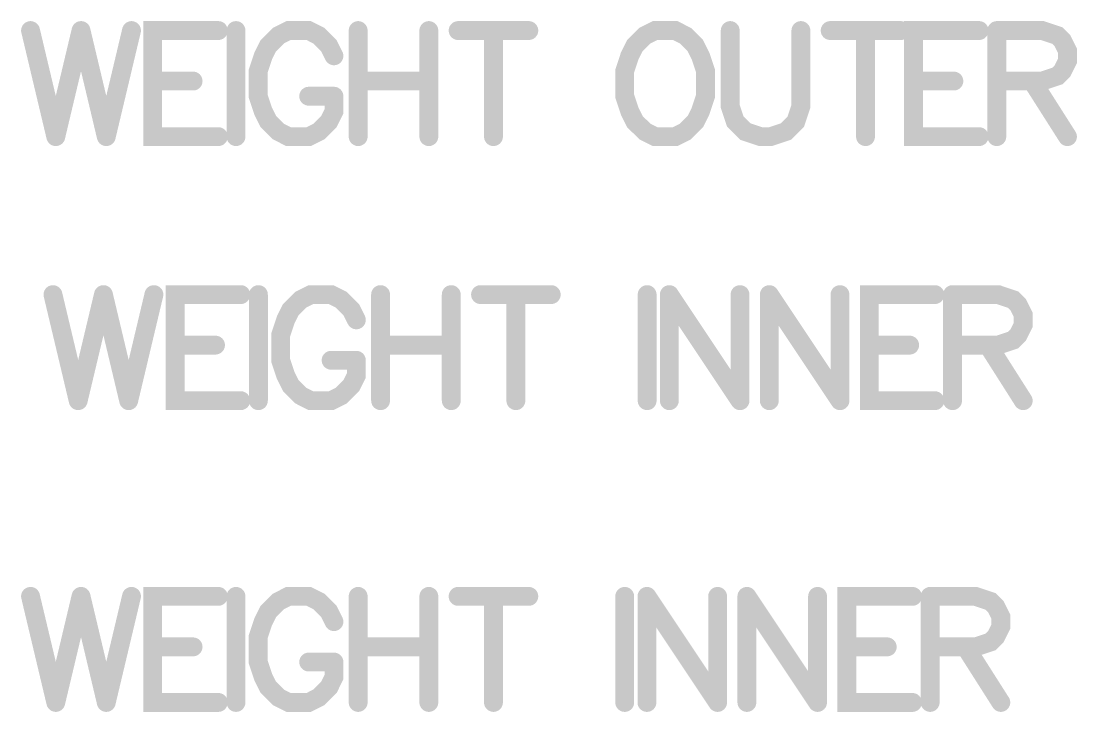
# Model space of a CAD drawing. Extents: x -9.8 to 23.3, y -7.1 to 14.3.
# Drawn here: x -5.513 to -4.953, y 6.885 to 7.251 of the extents above; entities that cross this region are included whole.
import ezdxf

# ---------------------------------------------------------------- set-up
doc = ezdxf.new("R2010")
doc.units = 0
doc.layers.add('2D_LINE_00', color=1, linetype='CONTINUOUS')

# ---------------------------------------------------------------- blocks, each defined once
blk = doc.blocks.new('SMOOTH_0$01')
at = {"const_width": 0.005}
blk.add_lwpolyline([(-0.0025, 0, 1), (0.0025, 0, 1)], format="xyb", close=True, dxfattribs=at)
blk = doc.blocks.new('DRAWING_1911')
at = {"layer": '2D_LINE_00', "const_width": 0.01}
blk.add_lwpolyline([(0, 0), (0.01339, -0.05624)], dxfattribs=at)
at = {"layer": '2D_LINE_00'}
for p in [(0, 0), (0.01339, -0.05624)]:
    blk.add_blockref('SMOOTH_0$01', p, dxfattribs=at)
blk = doc.blocks.new('DRAWING_1912')
at = {"layer": '2D_LINE_00', "const_width": 0.01}
blk.add_lwpolyline([(0, 0), (-0.01339, -0.05624)], dxfattribs=at)
at = {"layer": '2D_LINE_00'}
for p in [(0, 0), (-0.01339, -0.05624)]:
    blk.add_blockref('SMOOTH_0$01', p, dxfattribs=at)
blk = doc.blocks.new('DRAWING_1913')
at = {"layer": '2D_LINE_00', "const_width": 0.01}
blk.add_lwpolyline([(0, 0), (0.01339, -0.05624)], dxfattribs=at)
at = {"layer": '2D_LINE_00'}
for p in [(0, 0), (0.01339, -0.05624)]:
    blk.add_blockref('SMOOTH_0$01', p, dxfattribs=at)
blk = doc.blocks.new('DRAWING_1914')
at = {"layer": '2D_LINE_00', "const_width": 0.01}
blk.add_lwpolyline([(0, 0), (-0.01339, -0.05624)], dxfattribs=at)
at = {"layer": '2D_LINE_00'}
for p in [(0, 0), (-0.01339, -0.05624)]:
    blk.add_blockref('SMOOTH_0$01', p, dxfattribs=at)
blk = doc.blocks.new('DRAWING_1915')
at = {"layer": '2D_LINE_00', "const_width": 0.01}
blk.add_lwpolyline([(0, 0), (-0.03482, 0), (-0.03482, -0.05624), (0, -0.05624)], dxfattribs=at)
at = {"layer": '2D_LINE_00'}
for p in [(-0.03482, 0), (0, 0), (-0.03482, -0.05624), (0, -0.05624)]:
    blk.add_blockref('SMOOTH_0$01', p, dxfattribs=at)
blk = doc.blocks.new('DRAWING_1916')
at = {"layer": '2D_LINE_00', "const_width": 0.01}
blk.add_lwpolyline([(0, 0), (0.02143, 0)], dxfattribs=at)
at = {"layer": '2D_LINE_00'}
for p in [(0, 0), (0.02143, 0)]:
    blk.add_blockref('SMOOTH_0$01', p, dxfattribs=at)
blk = doc.blocks.new('DRAWING_1917')
at = {"layer": '2D_LINE_00', "const_width": 0.01}
blk.add_lwpolyline([(0, 0), (0, -0.05624)], dxfattribs=at)
at = {"layer": '2D_LINE_00'}
for p in [(0, 0), (0, -0.05624)]:
    blk.add_blockref('SMOOTH_0$01', p, dxfattribs=at)
blk = doc.blocks.new('DRAWING_1918')
at = {"layer": '2D_LINE_00', "const_width": 0.01}
blk.add_lwpolyline([(0, 0), (-0.00268, 0.00535), (-0.00804, 0.01071), (-0.01339, 0.01339), (-0.02411, 0.01339), (-0.02946, 0.01071), (-0.03482, 0.00535), (-0.0375, 0), (-0.04017, -0.00804), (-0.04017, -0.02143), (-0.0375, -0.02946), (-0.03482, -0.03482), (-0.02946, -0.04017), (-0.02411, -0.04285), (-0.01339, -0.04285), (-0.00804, -0.04017), (-0.00268, -0.03482), (0, -0.02946), (0, -0.02143)], dxfattribs=at)
at = {"layer": '2D_LINE_00'}
for p in [(-0.02411, 0.01339), (-0.01339, 0.01339), (-0.02946, 0.01071), (-0.00804, 0.01071), (-0.03482, 0.00535), (-0.00268, 0.00535), (-0.0375, 0), (0, 0), (-0.04017, -0.00804), (-0.04017, -0.02143), (0, -0.02143), (-0.0375, -0.02946), (0, -0.02946), (-0.03482, -0.03482), (-0.00268, -0.03482), (-0.02946, -0.04017), (-0.02411, -0.04285), (-0.01339, -0.04285), (-0.00804, -0.04017)]:
    blk.add_blockref('SMOOTH_0$01', p, dxfattribs=at)
blk = doc.blocks.new('DRAWING_1919')
at = {"layer": '2D_LINE_00', "const_width": 0.01}
blk.add_lwpolyline([(0, 0), (0.01339, 0)], dxfattribs=at)
at = {"layer": '2D_LINE_00'}
for p in [(0, 0), (0.01339, 0)]:
    blk.add_blockref('SMOOTH_0$01', p, dxfattribs=at)
blk = doc.blocks.new('DRAWING_1920')
at = {"layer": '2D_LINE_00', "const_width": 0.01}
blk.add_lwpolyline([(0, 0), (0, -0.05624)], dxfattribs=at)
at = {"layer": '2D_LINE_00'}
for p in [(0, 0), (0, -0.05624)]:
    blk.add_blockref('SMOOTH_0$01', p, dxfattribs=at)
blk = doc.blocks.new('DRAWING_1921')
at = {"layer": '2D_LINE_00', "const_width": 0.01}
blk.add_lwpolyline([(0, 0), (0, -0.05624)], dxfattribs=at)
at = {"layer": '2D_LINE_00'}
for p in [(0, 0), (0, -0.05624)]:
    blk.add_blockref('SMOOTH_0$01', p, dxfattribs=at)
blk = doc.blocks.new('DRAWING_1922')
at = {"layer": '2D_LINE_00', "const_width": 0.01}
blk.add_lwpolyline([(0, 0), (0.03749, 0)], dxfattribs=at)
at = {"layer": '2D_LINE_00'}
for p in [(0, 0), (0.03749, 0)]:
    blk.add_blockref('SMOOTH_0$01', p, dxfattribs=at)
blk = doc.blocks.new('DRAWING_1923')
at = {"layer": '2D_LINE_00', "const_width": 0.01}
blk.add_lwpolyline([(0, 0), (0, -0.05624)], dxfattribs=at)
at = {"layer": '2D_LINE_00'}
for p in [(0, 0), (0, -0.05624)]:
    blk.add_blockref('SMOOTH_0$01', p, dxfattribs=at)
blk = doc.blocks.new('DRAWING_1924')
at = {"layer": '2D_LINE_00', "const_width": 0.01}
blk.add_lwpolyline([(0, 0), (0.0375, 0)], dxfattribs=at)
at = {"layer": '2D_LINE_00'}
for p in [(0, 0), (0.0375, 0)]:
    blk.add_blockref('SMOOTH_0$01', p, dxfattribs=at)
blk = doc.blocks.new('DRAWING_1925')
at = {"layer": '2D_LINE_00', "const_width": 0.01}
blk.add_lwpolyline([(0, 0), (0, -0.05624)], dxfattribs=at)
at = {"layer": '2D_LINE_00'}
for p in [(0, 0), (0, -0.05624)]:
    blk.add_blockref('SMOOTH_0$01', p, dxfattribs=at)
blk = doc.blocks.new('DRAWING_1926')
at = {"layer": '2D_LINE_00', "const_width": 0.01}
blk.add_lwpolyline([(0, 0), (0, -0.05624)], dxfattribs=at)
at = {"layer": '2D_LINE_00'}
for p in [(0, 0), (0, -0.05624)]:
    blk.add_blockref('SMOOTH_0$01', p, dxfattribs=at)
blk = doc.blocks.new('DRAWING_1927')
at = {"layer": '2D_LINE_00', "const_width": 0.01}
blk.add_lwpolyline([(0, 0), (0.03749, -0.05624)], dxfattribs=at)
at = {"layer": '2D_LINE_00'}
for p in [(0, 0), (0.03749, -0.05624)]:
    blk.add_blockref('SMOOTH_0$01', p, dxfattribs=at)
blk = doc.blocks.new('DRAWING_1928')
at = {"layer": '2D_LINE_00', "const_width": 0.01}
blk.add_lwpolyline([(0, 0), (0, -0.05624)], dxfattribs=at)
at = {"layer": '2D_LINE_00'}
for p in [(0, 0), (0, -0.05624)]:
    blk.add_blockref('SMOOTH_0$01', p, dxfattribs=at)
blk = doc.blocks.new('DRAWING_1929')
at = {"layer": '2D_LINE_00', "const_width": 0.01}
blk.add_lwpolyline([(0, 0), (0, -0.05624)], dxfattribs=at)
at = {"layer": '2D_LINE_00'}
for p in [(0, 0), (0, -0.05624)]:
    blk.add_blockref('SMOOTH_0$01', p, dxfattribs=at)
blk = doc.blocks.new('DRAWING_1930')
at = {"layer": '2D_LINE_00', "const_width": 0.01}
blk.add_lwpolyline([(0, 0), (0.03749, -0.05624)], dxfattribs=at)
at = {"layer": '2D_LINE_00'}
for p in [(0, 0), (0.03749, -0.05624)]:
    blk.add_blockref('SMOOTH_0$01', p, dxfattribs=at)
blk = doc.blocks.new('DRAWING_1931')
at = {"layer": '2D_LINE_00', "const_width": 0.01}
blk.add_lwpolyline([(0, 0), (0, -0.05624)], dxfattribs=at)
at = {"layer": '2D_LINE_00'}
for p in [(0, 0), (0, -0.05624)]:
    blk.add_blockref('SMOOTH_0$01', p, dxfattribs=at)
blk = doc.blocks.new('DRAWING_1932')
at = {"layer": '2D_LINE_00', "const_width": 0.01}
blk.add_lwpolyline([(0, 0), (-0.03481, 0), (-0.03481, -0.05624), (0, -0.05624)], dxfattribs=at)
at = {"layer": '2D_LINE_00'}
for p in [(-0.03481, 0), (0, 0), (-0.03481, -0.05624), (0, -0.05624)]:
    blk.add_blockref('SMOOTH_0$01', p, dxfattribs=at)
blk = doc.blocks.new('DRAWING_1933')
at = {"layer": '2D_LINE_00', "const_width": 0.01}
blk.add_lwpolyline([(0, 0), (0.02142, 0)], dxfattribs=at)
at = {"layer": '2D_LINE_00'}
for p in [(0, 0), (0.02142, 0)]:
    blk.add_blockref('SMOOTH_0$01', p, dxfattribs=at)
blk = doc.blocks.new('DRAWING_1934')
at = {"layer": '2D_LINE_00', "const_width": 0.01}
blk.add_lwpolyline([(0, 0), (0, -0.05624)], dxfattribs=at)
at = {"layer": '2D_LINE_00'}
for p in [(0, 0), (0, -0.05624)]:
    blk.add_blockref('SMOOTH_0$01', p, dxfattribs=at)
blk = doc.blocks.new('DRAWING_1935')
at = {"layer": '2D_LINE_00', "const_width": 0.01}
blk.add_lwpolyline([(0, 0), (0.0241, 0), (0.03213, -0.00268), (0.03481, -0.00536), (0.03749, -0.01071), (0.03749, -0.01607), (0.03481, -0.02143), (0.03213, -0.0241), (0.0241, -0.02678), (0, -0.02678)], dxfattribs=at)
at = {"layer": '2D_LINE_00'}
for p in [(0, 0), (0.0241, 0), (0.03213, -0.00268), (0.03481, -0.00536), (0.03749, -0.01071), (0.03749, -0.01607), (0.03481, -0.02143), (0, -0.02678), (0.0241, -0.02678), (0.03213, -0.0241)]:
    blk.add_blockref('SMOOTH_0$01', p, dxfattribs=at)
blk = doc.blocks.new('DRAWING_1936')
at = {"layer": '2D_LINE_00', "const_width": 0.01}
blk.add_lwpolyline([(0, 0), (0.01875, -0.02946)], dxfattribs=at)
at = {"layer": '2D_LINE_00'}
for p in [(0, 0), (0.01875, -0.02946)]:
    blk.add_blockref('SMOOTH_0$01', p, dxfattribs=at)
blk = doc.blocks.new('DRAWING_1979')
at = {"layer": '2D_LINE_00', "const_width": 0.01}
blk.add_lwpolyline([(0, 0), (0.01339, -0.05624)], dxfattribs=at)
at = {"layer": '2D_LINE_00'}
for p in [(0, 0), (0.01339, -0.05624)]:
    blk.add_blockref('SMOOTH_0$01', p, dxfattribs=at)
blk = doc.blocks.new('DRAWING_1980')
at = {"layer": '2D_LINE_00', "const_width": 0.01}
blk.add_lwpolyline([(0, 0), (-0.01339, -0.05624)], dxfattribs=at)
at = {"layer": '2D_LINE_00'}
for p in [(0, 0), (-0.01339, -0.05624)]:
    blk.add_blockref('SMOOTH_0$01', p, dxfattribs=at)
blk = doc.blocks.new('DRAWING_1981')
at = {"layer": '2D_LINE_00', "const_width": 0.01}
blk.add_lwpolyline([(0, 0), (0.01339, -0.05624)], dxfattribs=at)
at = {"layer": '2D_LINE_00'}
for p in [(0, 0), (0.01339, -0.05624)]:
    blk.add_blockref('SMOOTH_0$01', p, dxfattribs=at)
blk = doc.blocks.new('DRAWING_1982')
at = {"layer": '2D_LINE_00', "const_width": 0.01}
blk.add_lwpolyline([(0, 0), (-0.01339, -0.05624)], dxfattribs=at)
at = {"layer": '2D_LINE_00'}
for p in [(0, 0), (-0.01339, -0.05624)]:
    blk.add_blockref('SMOOTH_0$01', p, dxfattribs=at)
blk = doc.blocks.new('DRAWING_1983')
at = {"layer": '2D_LINE_00', "const_width": 0.01}
blk.add_lwpolyline([(0, 0), (-0.03481, 0), (-0.03481, -0.05624), (0, -0.05624)], dxfattribs=at)
at = {"layer": '2D_LINE_00'}
for p in [(-0.03481, 0), (0, 0), (-0.03481, -0.05624), (0, -0.05624)]:
    blk.add_blockref('SMOOTH_0$01', p, dxfattribs=at)
blk = doc.blocks.new('DRAWING_1984')
at = {"layer": '2D_LINE_00', "const_width": 0.01}
blk.add_lwpolyline([(0, 0), (0.02142, 0)], dxfattribs=at)
at = {"layer": '2D_LINE_00'}
for p in [(0, 0), (0.02142, 0)]:
    blk.add_blockref('SMOOTH_0$01', p, dxfattribs=at)
blk = doc.blocks.new('DRAWING_1985')
at = {"layer": '2D_LINE_00', "const_width": 0.01}
blk.add_lwpolyline([(0, 0), (0, -0.05624)], dxfattribs=at)
at = {"layer": '2D_LINE_00'}
for p in [(0, 0), (0, -0.05624)]:
    blk.add_blockref('SMOOTH_0$01', p, dxfattribs=at)
blk = doc.blocks.new('DRAWING_1986')
at = {"layer": '2D_LINE_00', "const_width": 0.01}
blk.add_lwpolyline([(0, 0), (-0.00268, 0.00535), (-0.00804, 0.01071), (-0.01339, 0.01339), (-0.02411, 0.01339), (-0.02946, 0.01071), (-0.03482, 0.00535), (-0.0375, 0), (-0.04017, -0.00804), (-0.04017, -0.02143), (-0.0375, -0.02946), (-0.03482, -0.03482), (-0.02946, -0.04017), (-0.02411, -0.04285), (-0.01339, -0.04285), (-0.00804, -0.04017), (-0.00268, -0.03482), (0, -0.02946), (0, -0.02143)], dxfattribs=at)
at = {"layer": '2D_LINE_00'}
for p in [(-0.02411, 0.01339), (-0.01339, 0.01339), (-0.02946, 0.01071), (-0.00804, 0.01071), (-0.03482, 0.00535), (-0.00268, 0.00535), (-0.0375, 0), (0, 0), (-0.04017, -0.00804), (-0.04017, -0.02143), (0, -0.02143), (-0.0375, -0.02946), (0, -0.02946), (-0.03482, -0.03482), (-0.00268, -0.03482), (-0.02946, -0.04017), (-0.02411, -0.04285), (-0.01339, -0.04285), (-0.00804, -0.04017)]:
    blk.add_blockref('SMOOTH_0$01', p, dxfattribs=at)
blk = doc.blocks.new('DRAWING_1987')
at = {"layer": '2D_LINE_00', "const_width": 0.01}
blk.add_lwpolyline([(0, 0), (0.01339, 0)], dxfattribs=at)
at = {"layer": '2D_LINE_00'}
for p in [(0, 0), (0.01339, 0)]:
    blk.add_blockref('SMOOTH_0$01', p, dxfattribs=at)
blk = doc.blocks.new('DRAWING_1988')
at = {"layer": '2D_LINE_00', "const_width": 0.01}
blk.add_lwpolyline([(0, 0), (0, -0.05624)], dxfattribs=at)
at = {"layer": '2D_LINE_00'}
for p in [(0, 0), (0, -0.05624)]:
    blk.add_blockref('SMOOTH_0$01', p, dxfattribs=at)
blk = doc.blocks.new('DRAWING_1989')
at = {"layer": '2D_LINE_00', "const_width": 0.01}
blk.add_lwpolyline([(0, 0), (0, -0.05624)], dxfattribs=at)
at = {"layer": '2D_LINE_00'}
for p in [(0, 0), (0, -0.05624)]:
    blk.add_blockref('SMOOTH_0$01', p, dxfattribs=at)
blk = doc.blocks.new('DRAWING_1990')
at = {"layer": '2D_LINE_00', "const_width": 0.01}
blk.add_lwpolyline([(0, 0), (0.03749, 0)], dxfattribs=at)
at = {"layer": '2D_LINE_00'}
for p in [(0, 0), (0.03749, 0)]:
    blk.add_blockref('SMOOTH_0$01', p, dxfattribs=at)
blk = doc.blocks.new('DRAWING_1991')
at = {"layer": '2D_LINE_00', "const_width": 0.01}
blk.add_lwpolyline([(0, 0), (0, -0.05624)], dxfattribs=at)
at = {"layer": '2D_LINE_00'}
for p in [(0, 0), (0, -0.05624)]:
    blk.add_blockref('SMOOTH_0$01', p, dxfattribs=at)
blk = doc.blocks.new('DRAWING_1992')
at = {"layer": '2D_LINE_00', "const_width": 0.01}
blk.add_lwpolyline([(0, 0), (0.03749, 0)], dxfattribs=at)
at = {"layer": '2D_LINE_00'}
for p in [(0, 0), (0.03749, 0)]:
    blk.add_blockref('SMOOTH_0$01', p, dxfattribs=at)
blk = doc.blocks.new('DRAWING_1993')
at = {"layer": '2D_LINE_00', "const_width": 0.01}
blk.add_lwpolyline([(0, 0), (0, -0.05624)], dxfattribs=at)
at = {"layer": '2D_LINE_00'}
for p in [(0, 0), (0, -0.05624)]:
    blk.add_blockref('SMOOTH_0$01', p, dxfattribs=at)
blk = doc.blocks.new('DRAWING_1994')
at = {"layer": '2D_LINE_00', "const_width": 0.01}
blk.add_lwpolyline([(0, 0), (0, -0.05624)], dxfattribs=at)
at = {"layer": '2D_LINE_00'}
for p in [(0, 0), (0, -0.05624)]:
    blk.add_blockref('SMOOTH_0$01', p, dxfattribs=at)
blk = doc.blocks.new('DRAWING_1995')
at = {"layer": '2D_LINE_00', "const_width": 0.01}
blk.add_lwpolyline([(0, 0), (0.03749, -0.05624)], dxfattribs=at)
at = {"layer": '2D_LINE_00'}
for p in [(0, 0), (0.03749, -0.05624)]:
    blk.add_blockref('SMOOTH_0$01', p, dxfattribs=at)
blk = doc.blocks.new('DRAWING_1996')
at = {"layer": '2D_LINE_00', "const_width": 0.01}
blk.add_lwpolyline([(0, 0), (0, -0.05624)], dxfattribs=at)
at = {"layer": '2D_LINE_00'}
for p in [(0, 0), (0, -0.05624)]:
    blk.add_blockref('SMOOTH_0$01', p, dxfattribs=at)
blk = doc.blocks.new('DRAWING_1997')
at = {"layer": '2D_LINE_00', "const_width": 0.01}
blk.add_lwpolyline([(0, 0), (0, -0.05624)], dxfattribs=at)
at = {"layer": '2D_LINE_00'}
for p in [(0, 0), (0, -0.05624)]:
    blk.add_blockref('SMOOTH_0$01', p, dxfattribs=at)
blk = doc.blocks.new('DRAWING_1998')
at = {"layer": '2D_LINE_00', "const_width": 0.01}
blk.add_lwpolyline([(0, 0), (0.03749, -0.05624)], dxfattribs=at)
at = {"layer": '2D_LINE_00'}
for p in [(0, 0), (0.03749, -0.05624)]:
    blk.add_blockref('SMOOTH_0$01', p, dxfattribs=at)
blk = doc.blocks.new('DRAWING_1999')
at = {"layer": '2D_LINE_00', "const_width": 0.01}
blk.add_lwpolyline([(0, 0), (0, -0.05624)], dxfattribs=at)
at = {"layer": '2D_LINE_00'}
for p in [(0, 0), (0, -0.05624)]:
    blk.add_blockref('SMOOTH_0$01', p, dxfattribs=at)
blk = doc.blocks.new('DRAWING_2000')
at = {"layer": '2D_LINE_00', "const_width": 0.01}
blk.add_lwpolyline([(0, 0), (-0.03482, 0), (-0.03482, -0.05624), (0, -0.05624)], dxfattribs=at)
at = {"layer": '2D_LINE_00'}
for p in [(-0.03482, 0), (0, 0), (-0.03482, -0.05624), (0, -0.05624)]:
    blk.add_blockref('SMOOTH_0$01', p, dxfattribs=at)
blk = doc.blocks.new('DRAWING_2001')
at = {"layer": '2D_LINE_00', "const_width": 0.01}
blk.add_lwpolyline([(0, 0), (0.02143, 0)], dxfattribs=at)
at = {"layer": '2D_LINE_00'}
for p in [(0, 0), (0.02143, 0)]:
    blk.add_blockref('SMOOTH_0$01', p, dxfattribs=at)
blk = doc.blocks.new('DRAWING_2002')
at = {"layer": '2D_LINE_00', "const_width": 0.01}
blk.add_lwpolyline([(0, 0), (0, -0.05624)], dxfattribs=at)
at = {"layer": '2D_LINE_00'}
for p in [(0, 0), (0, -0.05624)]:
    blk.add_blockref('SMOOTH_0$01', p, dxfattribs=at)
blk = doc.blocks.new('DRAWING_2003')
at = {"layer": '2D_LINE_00', "const_width": 0.01}
blk.add_lwpolyline([(0, 0), (0.0241, 0), (0.03213, -0.00268), (0.03481, -0.00536), (0.03749, -0.01071), (0.03749, -0.01607), (0.03481, -0.02143), (0.03213, -0.0241), (0.0241, -0.02678), (0, -0.02678)], dxfattribs=at)
at = {"layer": '2D_LINE_00'}
for p in [(0, 0), (0.0241, 0), (0.03213, -0.00268), (0.03481, -0.00536), (0.03749, -0.01071), (0.03749, -0.01607), (0.03481, -0.02143), (0, -0.02678), (0.0241, -0.02678), (0.03213, -0.0241)]:
    blk.add_blockref('SMOOTH_0$01', p, dxfattribs=at)
blk = doc.blocks.new('DRAWING_2004')
at = {"layer": '2D_LINE_00', "const_width": 0.01}
blk.add_lwpolyline([(0, 0), (0.01874, -0.02946)], dxfattribs=at)
at = {"layer": '2D_LINE_00'}
for p in [(0, 0), (0.01874, -0.02946)]:
    blk.add_blockref('SMOOTH_0$01', p, dxfattribs=at)
blk = doc.blocks.new('DRAWING_2050')
at = {"layer": '2D_LINE_00', "const_width": 0.01}
blk.add_lwpolyline([(0, 0), (0.01339, -0.05624)], dxfattribs=at)
at = {"layer": '2D_LINE_00'}
for p in [(0, 0), (0.01339, -0.05624)]:
    blk.add_blockref('SMOOTH_0$01', p, dxfattribs=at)
blk = doc.blocks.new('DRAWING_2051')
at = {"layer": '2D_LINE_00', "const_width": 0.01}
blk.add_lwpolyline([(0, 0), (-0.01339, -0.05624)], dxfattribs=at)
at = {"layer": '2D_LINE_00'}
for p in [(0, 0), (-0.01339, -0.05624)]:
    blk.add_blockref('SMOOTH_0$01', p, dxfattribs=at)
blk = doc.blocks.new('DRAWING_2052')
at = {"layer": '2D_LINE_00', "const_width": 0.01}
blk.add_lwpolyline([(0, 0), (0.01339, -0.05624)], dxfattribs=at)
at = {"layer": '2D_LINE_00'}
for p in [(0, 0), (0.01339, -0.05624)]:
    blk.add_blockref('SMOOTH_0$01', p, dxfattribs=at)
blk = doc.blocks.new('DRAWING_2053')
at = {"layer": '2D_LINE_00', "const_width": 0.01}
blk.add_lwpolyline([(0, 0), (-0.01339, -0.05624)], dxfattribs=at)
at = {"layer": '2D_LINE_00'}
for p in [(0, 0), (-0.01339, -0.05624)]:
    blk.add_blockref('SMOOTH_0$01', p, dxfattribs=at)
blk = doc.blocks.new('DRAWING_2054')
at = {"layer": '2D_LINE_00', "const_width": 0.01}
blk.add_lwpolyline([(0, 0), (-0.03482, 0), (-0.03482, -0.05624), (0, -0.05624)], dxfattribs=at)
at = {"layer": '2D_LINE_00'}
for p in [(-0.03482, 0), (0, 0), (-0.03482, -0.05624), (0, -0.05624)]:
    blk.add_blockref('SMOOTH_0$01', p, dxfattribs=at)
blk = doc.blocks.new('DRAWING_2055')
at = {"layer": '2D_LINE_00', "const_width": 0.01}
blk.add_lwpolyline([(0, 0), (0.02143, 0)], dxfattribs=at)
at = {"layer": '2D_LINE_00'}
for p in [(0, 0), (0.02143, 0)]:
    blk.add_blockref('SMOOTH_0$01', p, dxfattribs=at)
blk = doc.blocks.new('DRAWING_2056')
at = {"layer": '2D_LINE_00', "const_width": 0.01}
blk.add_lwpolyline([(0, 0), (0, -0.05624)], dxfattribs=at)
at = {"layer": '2D_LINE_00'}
for p in [(0, 0), (0, -0.05624)]:
    blk.add_blockref('SMOOTH_0$01', p, dxfattribs=at)
blk = doc.blocks.new('DRAWING_2057')
at = {"layer": '2D_LINE_00', "const_width": 0.01}
blk.add_lwpolyline([(0, 0), (-0.00268, 0.00535), (-0.00804, 0.01071), (-0.01339, 0.01339), (-0.02411, 0.01339), (-0.02946, 0.01071), (-0.03482, 0.00535), (-0.0375, 0), (-0.04017, -0.00804), (-0.04017, -0.02143), (-0.0375, -0.02946), (-0.03482, -0.03482), (-0.02946, -0.04017), (-0.02411, -0.04285), (-0.01339, -0.04285), (-0.00804, -0.04017), (-0.00268, -0.03482), (0, -0.02946), (0, -0.02143)], dxfattribs=at)
at = {"layer": '2D_LINE_00'}
for p in [(-0.02411, 0.01339), (-0.01339, 0.01339), (-0.02946, 0.01071), (-0.00804, 0.01071), (-0.03482, 0.00535), (-0.00268, 0.00535), (-0.0375, 0), (0, 0), (-0.04017, -0.00804), (-0.04017, -0.02143), (0, -0.02143), (-0.0375, -0.02946), (0, -0.02946), (-0.03482, -0.03482), (-0.00268, -0.03482), (-0.02946, -0.04017), (-0.02411, -0.04285), (-0.01339, -0.04285), (-0.00804, -0.04017)]:
    blk.add_blockref('SMOOTH_0$01', p, dxfattribs=at)
blk = doc.blocks.new('DRAWING_2058')
at = {"layer": '2D_LINE_00', "const_width": 0.01}
blk.add_lwpolyline([(0, 0), (0.01339, 0)], dxfattribs=at)
at = {"layer": '2D_LINE_00'}
for p in [(0, 0), (0.01339, 0)]:
    blk.add_blockref('SMOOTH_0$01', p, dxfattribs=at)
blk = doc.blocks.new('DRAWING_2059')
at = {"layer": '2D_LINE_00', "const_width": 0.01}
blk.add_lwpolyline([(0, 0), (0, -0.05624)], dxfattribs=at)
at = {"layer": '2D_LINE_00'}
for p in [(0, 0), (0, -0.05624)]:
    blk.add_blockref('SMOOTH_0$01', p, dxfattribs=at)
blk = doc.blocks.new('DRAWING_2060')
at = {"layer": '2D_LINE_00', "const_width": 0.01}
blk.add_lwpolyline([(0, 0), (0, -0.05624)], dxfattribs=at)
at = {"layer": '2D_LINE_00'}
for p in [(0, 0), (0, -0.05624)]:
    blk.add_blockref('SMOOTH_0$01', p, dxfattribs=at)
blk = doc.blocks.new('DRAWING_2061')
at = {"layer": '2D_LINE_00', "const_width": 0.01}
blk.add_lwpolyline([(0, 0), (0.03749, 0)], dxfattribs=at)
at = {"layer": '2D_LINE_00'}
for p in [(0, 0), (0.03749, 0)]:
    blk.add_blockref('SMOOTH_0$01', p, dxfattribs=at)
blk = doc.blocks.new('DRAWING_2062')
at = {"layer": '2D_LINE_00', "const_width": 0.01}
blk.add_lwpolyline([(0, 0), (0, -0.05624)], dxfattribs=at)
at = {"layer": '2D_LINE_00'}
for p in [(0, 0), (0, -0.05624)]:
    blk.add_blockref('SMOOTH_0$01', p, dxfattribs=at)
blk = doc.blocks.new('DRAWING_2063')
at = {"layer": '2D_LINE_00', "const_width": 0.01}
blk.add_lwpolyline([(0, 0), (0.0375, 0)], dxfattribs=at)
at = {"layer": '2D_LINE_00'}
for p in [(0, 0), (0.0375, 0)]:
    blk.add_blockref('SMOOTH_0$01', p, dxfattribs=at)
blk = doc.blocks.new('DRAWING_2064')
at = {"layer": '2D_LINE_00', "const_width": 0.01}
blk.add_lwpolyline([(0, 0), (-0.00536, -0.00268), (-0.01072, -0.00804), (-0.01339, -0.01339), (-0.01607, -0.02143), (-0.01607, -0.03482), (-0.01339, -0.04285), (-0.01072, -0.04821), (-0.00536, -0.05356), (0, -0.05624), (0.01071, -0.05624), (0.01606, -0.05356), (0.02142, -0.04821), (0.0241, -0.04285), (0.02678, -0.03482), (0.02678, -0.02143), (0.0241, -0.01339), (0.02142, -0.00804), (0.01606, -0.00268), (0.01071, 0), (0, 0)], dxfattribs=at)
at = {"layer": '2D_LINE_00'}
for p in [(-0.00536, -0.00268), (0, 0), (0, 0), (0.01071, 0), (0.01606, -0.00268), (-0.01072, -0.00804), (0.02142, -0.00804), (-0.01339, -0.01339), (0.0241, -0.01339), (-0.01607, -0.02143), (0.02678, -0.02143), (-0.01607, -0.03482), (0.02678, -0.03482), (-0.01339, -0.04285), (0.0241, -0.04285), (-0.01072, -0.04821), (0.02142, -0.04821), (-0.00536, -0.05356), (0.01606, -0.05356), (0, -0.05624), (0.01071, -0.05624)]:
    blk.add_blockref('SMOOTH_0$01', p, dxfattribs=at)
blk = doc.blocks.new('DRAWING_2065')
at = {"layer": '2D_LINE_00', "const_width": 0.01}
blk.add_lwpolyline([(0, 0), (0, -0.04017), (0.00268, -0.04821), (0.00803, -0.05356), (0.01607, -0.05624), (0.02142, -0.05624), (0.02946, -0.05356), (0.03481, -0.04821), (0.03749, -0.04017), (0.03749, 0)], dxfattribs=at)
at = {"layer": '2D_LINE_00'}
for p in [(0, 0), (0.03749, 0), (0, -0.04017), (0.03749, -0.04017), (0.00268, -0.04821), (0.03481, -0.04821), (0.00803, -0.05356), (0.02946, -0.05356), (0.01607, -0.05624), (0.02142, -0.05624)]:
    blk.add_blockref('SMOOTH_0$01', p, dxfattribs=at)
blk = doc.blocks.new('DRAWING_2066')
at = {"layer": '2D_LINE_00', "const_width": 0.01}
blk.add_lwpolyline([(0, 0), (0, -0.05624)], dxfattribs=at)
at = {"layer": '2D_LINE_00'}
for p in [(0, 0), (0, -0.05624)]:
    blk.add_blockref('SMOOTH_0$01', p, dxfattribs=at)
blk = doc.blocks.new('DRAWING_2067')
at = {"layer": '2D_LINE_00', "const_width": 0.01}
blk.add_lwpolyline([(0, 0), (0.03749, 0)], dxfattribs=at)
at = {"layer": '2D_LINE_00'}
for p in [(0, 0), (0.03749, 0)]:
    blk.add_blockref('SMOOTH_0$01', p, dxfattribs=at)
blk = doc.blocks.new('DRAWING_2068')
at = {"layer": '2D_LINE_00', "const_width": 0.01}
blk.add_lwpolyline([(0, 0), (-0.03481, 0), (-0.03481, -0.05624), (0, -0.05624)], dxfattribs=at)
at = {"layer": '2D_LINE_00'}
for p in [(-0.03481, 0), (0, 0), (-0.03481, -0.05624), (0, -0.05624)]:
    blk.add_blockref('SMOOTH_0$01', p, dxfattribs=at)
blk = doc.blocks.new('DRAWING_2069')
at = {"layer": '2D_LINE_00', "const_width": 0.01}
blk.add_lwpolyline([(0, 0), (0.02142, 0)], dxfattribs=at)
at = {"layer": '2D_LINE_00'}
for p in [(0, 0), (0.02142, 0)]:
    blk.add_blockref('SMOOTH_0$01', p, dxfattribs=at)
blk = doc.blocks.new('DRAWING_2070')
at = {"layer": '2D_LINE_00', "const_width": 0.01}
blk.add_lwpolyline([(0, 0), (0, -0.05624)], dxfattribs=at)
at = {"layer": '2D_LINE_00'}
for p in [(0, 0), (0, -0.05624)]:
    blk.add_blockref('SMOOTH_0$01', p, dxfattribs=at)
blk = doc.blocks.new('DRAWING_2071')
at = {"layer": '2D_LINE_00', "const_width": 0.01}
blk.add_lwpolyline([(0, 0), (0.0241, 0), (0.03213, -0.00268), (0.03481, -0.00536), (0.03749, -0.01071), (0.03749, -0.01607), (0.03481, -0.02143), (0.03213, -0.0241), (0.0241, -0.02678), (0, -0.02678)], dxfattribs=at)
at = {"layer": '2D_LINE_00'}
for p in [(0, 0), (0.0241, 0), (0.03213, -0.00268), (0.03481, -0.00536), (0.03749, -0.01071), (0.03749, -0.01607), (0.03481, -0.02143), (0, -0.02678), (0.0241, -0.02678), (0.03213, -0.0241)]:
    blk.add_blockref('SMOOTH_0$01', p, dxfattribs=at)
blk = doc.blocks.new('DRAWING_2072')
at = {"layer": '2D_LINE_00', "const_width": 0.01}
blk.add_lwpolyline([(0, 0), (0.01875, -0.02946)], dxfattribs=at)
at = {"layer": '2D_LINE_00'}
for p in [(0, 0), (0.01875, -0.02946)]:
    blk.add_blockref('SMOOTH_0$01', p, dxfattribs=at)

msp = doc.modelspace()

# ---------------------------------------------------------------- block references
for name, p in [('DRAWING_2050', (-5.50787, 7.24624)), ('DRAWING_2051', (-5.48109, 7.24624)), ('DRAWING_2052', (-5.48109, 7.24624)), ('DRAWING_2053', (-5.45431, 7.24624)), ('DRAWING_2054', (-5.40825, 7.24624)), ('DRAWING_2056', (-5.39888, 7.24624)), ('DRAWING_2057', (-5.34692, 7.23285)), ('DRAWING_2059', (-5.33407, 7.24624)), ('DRAWING_2060', (-5.29658, 7.24624)), ('DRAWING_2063', (-5.28105, 7.24624)), ('DRAWING_2062', (-5.2623, 7.24624)), ('DRAWING_2064', (-5.1766, 7.24624)), ('DRAWING_2065', (-5.1367, 7.24624)), ('DRAWING_2067', (-5.08368, 7.24624)), ('DRAWING_2066', (-5.06493, 7.24624)), ('DRAWING_2068', (-5.00468, 7.24624)), ('DRAWING_2070', (-4.9953, 7.24624)), ('DRAWING_2071', (-4.9953, 7.24624)), ('DRAWING_2055', (-5.44307, 7.21946)), ('DRAWING_2061', (-5.33407, 7.21946)), ('DRAWING_2069', (-5.03949, 7.21946)), ('DRAWING_2072', (-4.97656, 7.21946)), ('DRAWING_2058', (-5.36031, 7.21142)), ('DRAWING_1979', (-5.49598, 7.10624)), ('DRAWING_1980', (-5.4692, 7.10624)), ('DRAWING_1981', (-5.4692, 7.10624)), ('DRAWING_1982', (-5.44242, 7.10624)), ('DRAWING_1983', (-5.39636, 7.10624)), ('DRAWING_1985', (-5.38699, 7.10624)), ('DRAWING_1986', (-5.33503, 7.09285)), ('DRAWING_1988', (-5.32218, 7.10624)), ('DRAWING_1989', (-5.28469, 7.10624)), ('DRAWING_1992', (-5.26915, 7.10624)), ('DRAWING_1991', (-5.25041, 7.10624)), ('DRAWING_1993', (-5.18078, 7.10624)), ('DRAWING_1994', (-5.169, 7.10624)), ('DRAWING_1995', (-5.169, 7.10624)), ('DRAWING_1996', (-5.13151, 7.10624)), ('DRAWING_1997', (-5.11597, 7.10624)), ('DRAWING_1998', (-5.11597, 7.10624)), ('DRAWING_1999', (-5.07848, 7.10624)), ('DRAWING_2000', (-5.02813, 7.10624)), ('DRAWING_2002', (-5.01876, 7.10624)), ('DRAWING_2003', (-5.01876, 7.10624)), ('DRAWING_1984', (-5.43117, 7.07946)), ('DRAWING_1990', (-5.32218, 7.07946)), ('DRAWING_2001', (-5.06295, 7.07946)), ('DRAWING_2004', (-5.00001, 7.07946)), ('DRAWING_1987', (-5.34842, 7.07142)), ('DRAWING_1911', (-5.50787, 6.94624)), ('DRAWING_1912', (-5.48109, 6.94624)), ('DRAWING_1913', (-5.48109, 6.94624)), ('DRAWING_1914', (-5.45431, 6.94624)), ('DRAWING_1915', (-5.40825, 6.94624)), ('DRAWING_1917', (-5.39888, 6.94624)), ('DRAWING_1918', (-5.34692, 6.93285)), ('DRAWING_1920', (-5.33407, 6.94624)), ('DRAWING_1921', (-5.29658, 6.94624)), ('DRAWING_1924', (-5.28105, 6.94624)), ('DRAWING_1923', (-5.2623, 6.94624)), ('DRAWING_1925', (-5.19267, 6.94624)), ('DRAWING_1926', (-5.18089, 6.94624)), ('DRAWING_1927', (-5.18089, 6.94624)), ('DRAWING_1928', (-5.1434, 6.94624)), ('DRAWING_1929', (-5.12786, 6.94624)), ('DRAWING_1930', (-5.12786, 6.94624)), ('DRAWING_1931', (-5.09037, 6.94624)), ('DRAWING_1932', (-5.04003, 6.94624)), ('DRAWING_1934', (-5.03065, 6.94624)), ('DRAWING_1935', (-5.03065, 6.94624)), ('DRAWING_1916', (-5.44307, 6.91946)), ('DRAWING_1922', (-5.33407, 6.91946)), ('DRAWING_1933', (-5.07484, 6.91946)), ('DRAWING_1936', (-5.01191, 6.91946)), ('DRAWING_1919', (-5.36031, 6.91142))]:
    msp.add_blockref(name, p)

doc.saveas('drawing.dxf')
